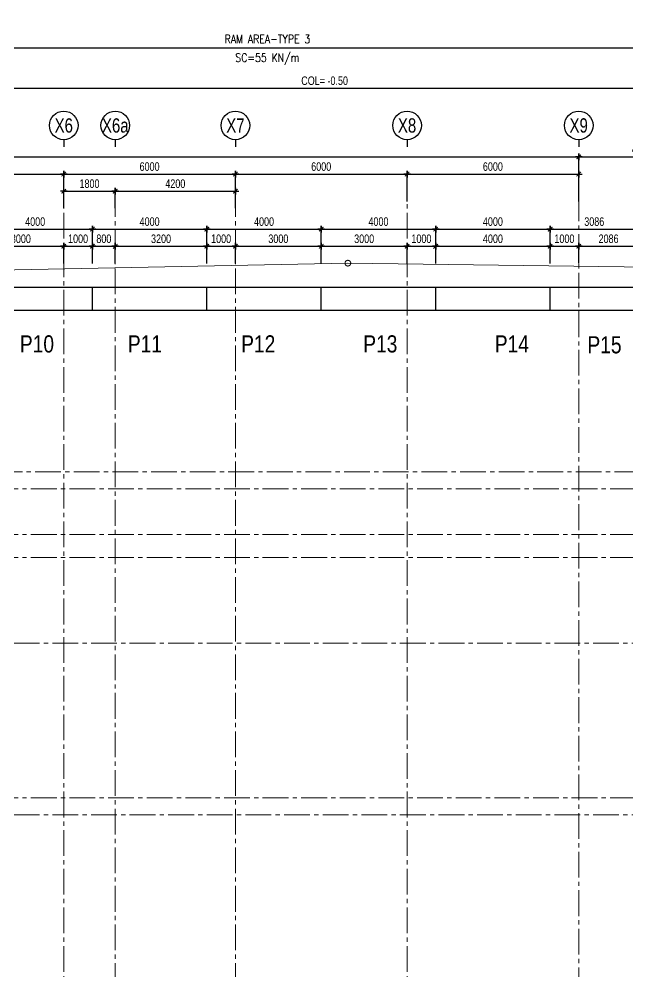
# Model space of a CAD drawing. Header units: millimetres. Extents: x 2611025 to 4139346, y -89870 to 101087.
# Drawn here: x 2686110 to 2707393, y 67258 to 100586 of the extents above; entities that cross this region are included whole.
import ezdxf
from ezdxf.enums import TextEntityAlignment as Align

# ---------------------------------------------------------------- set-up
doc = ezdxf.new("R2010")
doc.units = ezdxf.units.MM
doc.header["$LTSCALE"] = 1200
doc.header["$PDMODE"] = 35
doc.linetypes.add('CENTER2', pattern=[1.125, 0.75, -0.125, 0.125, -0.125])
doc.linetypes.add('ChainLines2', pattern=[3230, 2800, -140, 150, -140])
for name, color, linetype, lineweight in [('2D_SIKITI', 6, 'ChainLines2', 20), ('BOUND', 3, 'Continuous', 20), ('K-THUOC', 1, 'Continuous', 18)]:
    doc.layers.add(name, color=color, linetype=linetype, lineweight=lineweight)
for name, color, linetype in [('CDC.01.AXIS', 160, 'CENTER2'), ('CDC.02.DIM', 1, 'Continuous'), ('CDC.06.TEXT', 2, 'Continuous'), ('WALL-RC', 2, 'Continuous')]:
    doc.layers.add(name, color=color, linetype=linetype)
doc.styles.add('1', font='arial.ttf', dxfattribs={"width": 0.75})
doc.styles.add('Arial', font='arial.ttf', dxfattribs={"height": 480})
doc.styles.add('BIGTEXT', font='arial.ttf', dxfattribs={"width": 0.8})
doc.styles.add('DIMTEXT', font='romans.shx', dxfattribs={"width": 0.8})
doc.styles.add('SMTEXT', font='arial.ttf', dxfattribs={"width": 0.75})
doc.dimstyles.new('120X1', dxfattribs={"dimscale": 120, "dimtxt": 2.5, "dimasz": 0.008, "dimexe": 0, "dimexo": 0, "dimgap": 0.9, "dimtad": 1, "dimdec": 0, "dimzin": 13, "dimdsep": 46, "dimtxsty": '1', "dimblk1": 'CHEO', "dimblk2": 'CHEO', "dimsah": 1, "dimcen": 0, "dimclrd": 256, "dimclre": 256, "dimclrt": 3, "dimadec": 0, "dimazin": 0, "dimtfac": 1, "dimtdec": 0, "dimtix": 1, "dimtmove": 2, "dimatfit": 3, "dimldrblk": 'CHEO', "dimfxl": 8, "dimfxlon": 1, "dimtolj": 1, "dimtzin": 13, "dimarcsym": 0})
doc.dimstyles.new('BSV1-100', dxfattribs={"dimtxt": 300, "dimasz": 250, "dimexe": 200, "dimexo": 0, "dimgap": 108, "dimtad": 1, "dimdec": 0, "dimdsep": 46, "dimtxsty": 'SMTEXT', "dimblk": 'ARCHTICK', "dimcen": 100, "dimdle": 250, "dimclrd": 256, "dimclre": 256, "dimclrt": 1, "dimadec": 0, "dimazin": 0, "dimtfac": 1, "dimtdec": 0, "dimtix": 1, "dimtmove": 2, "dimatfit": 3, "dimfxl": 720, "dimfxlon": 1, "dimtolj": 1, "dimtzin": 0, "dimarcsym": 0})
doc.dimstyles.new('BSV100', dxfattribs={"dimscale": 1.5, "dimtxt": 300, "dimasz": 250, "dimexe": 200, "dimexo": 0, "dimgap": 108, "dimtad": 1, "dimdec": 0, "dimdsep": 46, "dimtxsty": 'SMTEXT', "dimblk": 'ARCHTICK', "dimcen": 100, "dimdle": 250, "dimclrd": 256, "dimclre": 256, "dimclrt": 2, "dimadec": 0, "dimazin": 0, "dimtfac": 1, "dimtdec": 0, "dimtix": 1, "dimtmove": 2, "dimatfit": 3, "dimfxl": 550, "dimfxlon": 1, "dimtolj": 1, "dimtzin": 0, "dimarcsym": 0})

# ---------------------------------------------------------------- blocks, each defined once
blk = doc.blocks.new('_ArchTick')
at = {"color": 0, "linetype": 'ByBlock', "const_width": 0.15}
blk.add_lwpolyline([(-0.5, -0.5), (0.5, 0.5)], dxfattribs=at)
blk = doc.blocks.new('*D1679')
at = {"layer": 'BOUND', "lineweight": -2, "transparency": 16777216}
for p, q in [((2680758, 97445), (2680758, 98365)), ((2712822, 97445), (2712822, 98365)), ((2680508, 98165), (2713072, 98165))]:
    blk.add_line(p, q, dxfattribs=at)
at = {"layer": 'Defpoints', "color": 0, "transparency": 16777216}
for p in [(2712822, 98165), (2680758, 91203), (2712822, 91203)]:
    blk.add_point(p, dxfattribs=at)
at = {"layer": 'BOUND', "lineweight": -2, "transparency": 16777216, "xscale": 250, "yscale": 250, "zscale": 250, "rotation": 180}
blk.add_blockref('_ArchTick', (2680758, 98165), dxfattribs=at)
at = {"layer": 'BOUND', "lineweight": -2, "transparency": 16777216, "xscale": 250, "yscale": 250, "zscale": 250}
blk.add_blockref('_ArchTick', (2712822, 98165), dxfattribs=at)
at = {"layer": 'BOUND', "color": 1, "transparency": 16777216, "insert": (2696790, 98428), "char_height": 300, "attachment_point": 5, "style": 'SMTEXT'}
blk.add_mtext('\\A1;COL= -0.50', dxfattribs=at)
blk = doc.blocks.new('*D1692')
at = {"layer": 'Defpoints', "color": 0, "transparency": 16777216}
for p in [(2712822, 99576), (2676758, 91203), (2712822, 91203)]:
    blk.add_point(p, dxfattribs=at)
at = {"layer": 'K-THUOC', "lineweight": -2, "transparency": 16777216}
for p, q in [((2676758, 98751), (2676758, 99876)), ((2712822, 98751), (2712822, 99876)), ((2676383, 99576), (2713197, 99576))]:
    blk.add_line(p, q, dxfattribs=at)
at = {"layer": 'K-THUOC', "lineweight": -2, "transparency": 16777216, "xscale": 375, "yscale": 375, "zscale": 375, "rotation": 180}
blk.add_blockref('_ArchTick', (2676758, 99576), dxfattribs=at)
at = {"layer": 'K-THUOC', "lineweight": -2, "transparency": 16777216, "xscale": 375, "yscale": 375, "zscale": 375}
blk.add_blockref('_ArchTick', (2712822, 99576), dxfattribs=at)
at = {"layer": 'K-THUOC', "color": 2, "transparency": 16777216, "char_height": 300, "attachment_point": 5, "style": 'DIMTEXT'}
for s, insert in [('\\A1;RAM AREA-TYPE 3 ', (2694790, 99888)), ('\\A1;SC=55 KN/m', (2694790, 99186))]:
    blk.add_mtext(s, dxfattribs=dict(at, insert=insert))
blk = doc.blocks.new('CHEO')
at = {"layer": 'CDC.02.DIM'}
for points in [[(-121, 0), (121, 0)], [(0, 121), (0, -121)]]:
    blk.add_lwpolyline(points, dxfattribs=at)
at = {"layer": 'CDC.02.DIM', "const_width": 40}
blk.add_lwpolyline([(80, 80), (-80, -81)], dxfattribs=at)
blk = doc.blocks.new('*D1705')
at = {"layer": 'CDC.02.DIM', "lineweight": -2, "transparency": 16777216}
for p, q in [((2681672, 94204), (2681672, 95164)), ((2681673, 95164), (2687671, 95164)), ((2687672, 94204), (2687672, 95164))]:
    blk.add_line(p, q, dxfattribs=at)
at = {"layer": 'Defpoints', "color": 0, "transparency": 16777216}
for p in [(2687672, 95164), (2681672, 93971), (2687672, 93971)]:
    blk.add_point(p, dxfattribs=at)
at = {"layer": 'CDC.02.DIM', "lineweight": -2, "transparency": 16777216, "xscale": 0.96, "yscale": 0.96, "zscale": 0.96, "rotation": 180}
blk.add_blockref('CHEO', (2681672, 95164), dxfattribs=at)
at = {"layer": 'CDC.02.DIM', "lineweight": -2, "transparency": 16777216, "xscale": 0.96, "yscale": 0.96, "zscale": 0.96}
blk.add_blockref('CHEO', (2687672, 95164), dxfattribs=at)
at = {"layer": 'CDC.02.DIM', "color": 3, "transparency": 16777216, "insert": (2684672, 95425), "char_height": 300, "attachment_point": 5, "style": '1'}
blk.add_mtext('\\A1;6000', dxfattribs=at)
blk = doc.blocks.new('*D1706')
at = {"layer": 'CDC.02.DIM', "lineweight": -2, "transparency": 16777216}
for p, q in [((2687672, 94204), (2687672, 95164)), ((2687673, 95164), (2693671, 95164)), ((2693672, 94204), (2693672, 95164))]:
    blk.add_line(p, q, dxfattribs=at)
at = {"layer": 'Defpoints', "color": 0, "transparency": 16777216}
for p in [(2693672, 95164), (2687672, 93971), (2693672, 93971)]:
    blk.add_point(p, dxfattribs=at)
at = {"layer": 'CDC.02.DIM', "lineweight": -2, "transparency": 16777216, "xscale": 0.96, "yscale": 0.96, "zscale": 0.96, "rotation": 180}
blk.add_blockref('CHEO', (2687672, 95164), dxfattribs=at)
at = {"layer": 'CDC.02.DIM', "lineweight": -2, "transparency": 16777216, "xscale": 0.96, "yscale": 0.96, "zscale": 0.96}
blk.add_blockref('CHEO', (2693672, 95164), dxfattribs=at)
at = {"layer": 'CDC.02.DIM', "color": 3, "transparency": 16777216, "insert": (2690672, 95425), "char_height": 300, "attachment_point": 5, "style": '1'}
blk.add_mtext('\\A1;6000', dxfattribs=at)
blk = doc.blocks.new('*D1707')
at = {"layer": 'CDC.02.DIM', "lineweight": -2, "transparency": 16777216}
for p, q in [((2693672, 94204), (2693672, 95164)), ((2693673, 95164), (2699671, 95164)), ((2699672, 94204), (2699672, 95164))]:
    blk.add_line(p, q, dxfattribs=at)
at = {"layer": 'Defpoints', "color": 0, "transparency": 16777216}
for p in [(2699672, 95164), (2693672, 93971), (2699672, 93971)]:
    blk.add_point(p, dxfattribs=at)
at = {"layer": 'CDC.02.DIM', "lineweight": -2, "transparency": 16777216, "xscale": 0.96, "yscale": 0.96, "zscale": 0.96, "rotation": 180}
blk.add_blockref('CHEO', (2693672, 95164), dxfattribs=at)
at = {"layer": 'CDC.02.DIM', "lineweight": -2, "transparency": 16777216, "xscale": 0.96, "yscale": 0.96, "zscale": 0.96}
blk.add_blockref('CHEO', (2699672, 95164), dxfattribs=at)
at = {"layer": 'CDC.02.DIM', "color": 3, "transparency": 16777216, "insert": (2696672, 95425), "char_height": 300, "attachment_point": 5, "style": '1'}
blk.add_mtext('\\A1;6000', dxfattribs=at)
blk = doc.blocks.new('*D1708')
at = {"layer": 'CDC.02.DIM', "lineweight": -2, "transparency": 16777216}
for p, q in [((2699672, 94204), (2699672, 95164)), ((2699673, 95164), (2705671, 95164)), ((2705672, 94204), (2705672, 95164))]:
    blk.add_line(p, q, dxfattribs=at)
at = {"layer": 'Defpoints', "color": 0, "transparency": 16777216}
for p in [(2705672, 95164), (2699672, 93971), (2705672, 93971)]:
    blk.add_point(p, dxfattribs=at)
at = {"layer": 'CDC.02.DIM', "lineweight": -2, "transparency": 16777216, "xscale": 0.96, "yscale": 0.96, "zscale": 0.96, "rotation": 180}
blk.add_blockref('CHEO', (2699672, 95164), dxfattribs=at)
at = {"layer": 'CDC.02.DIM', "lineweight": -2, "transparency": 16777216, "xscale": 0.96, "yscale": 0.96, "zscale": 0.96}
blk.add_blockref('CHEO', (2705672, 95164), dxfattribs=at)
at = {"layer": 'CDC.02.DIM', "color": 3, "transparency": 16777216, "insert": (2702672, 95425), "char_height": 300, "attachment_point": 5, "style": '1'}
blk.add_mtext('\\A1;6000', dxfattribs=at)
blk = doc.blocks.new('_Axis name')
at = {"layer": 'CDC.02.DIM'}
blk.add_line((0, 2.5), (0, 0), dxfattribs=at)
blk.add_circle((0, 7.5), 5, dxfattribs=at)
at = {"layer": 'CDC.02.DIM', "style": 'BIGTEXT', "width": 0.75}
blk.add_attdef('.', text='', height=5, dxfattribs=at).set_placement((0, 7.5), align=Align.MIDDLE)
blk = doc.blocks.new('*D1709')
at = {"layer": 'CDC.02.DIM', "lineweight": -2, "transparency": 16777216}
for p, q in [((2657672, 94804), (2657672, 95764)), ((2657673, 95764), (2705671, 95764)), ((2705672, 94804), (2705672, 95764))]:
    blk.add_line(p, q, dxfattribs=at)
at = {"layer": 'Defpoints', "color": 0, "transparency": 16777216}
for p in [(2705672, 95764), (2657672, 93971), (2705672, 93971)]:
    blk.add_point(p, dxfattribs=at)
at = {"layer": 'CDC.02.DIM', "lineweight": -2, "transparency": 16777216, "xscale": 0.96, "yscale": 0.96, "zscale": 0.96, "rotation": 180}
blk.add_blockref('CHEO', (2657672, 95764), dxfattribs=at)
at = {"layer": 'CDC.02.DIM', "lineweight": -2, "transparency": 16777216, "xscale": 0.96, "yscale": 0.96, "zscale": 0.96}
blk.add_blockref('CHEO', (2705672, 95764), dxfattribs=at)
at = {"layer": 'CDC.02.DIM', "color": 3, "transparency": 16777216, "insert": (2681672, 96025), "char_height": 300, "attachment_point": 5, "style": '1'}
blk.add_mtext('\\A1;48000', dxfattribs=at)
blk = doc.blocks.new('*D1714')
at = {"layer": 'CDC.02.DIM', "lineweight": -2, "transparency": 16777216}
for p, q in [((2705672, 94804), (2705672, 95764)), ((2705673, 95764), (2710076, 95764)), ((2710077, 94804), (2710077, 95764))]:
    blk.add_line(p, q, dxfattribs=at)
at = {"layer": 'Defpoints', "color": 0, "transparency": 16777216}
for p in [(2710077, 95764), (2705672, 93971), (2710077, 93971)]:
    blk.add_point(p, dxfattribs=at)
at = {"layer": 'CDC.02.DIM', "lineweight": -2, "transparency": 16777216, "xscale": 0.96, "yscale": 0.96, "zscale": 0.96, "rotation": 180}
blk.add_blockref('CHEO', (2705672, 95764), dxfattribs=at)
at = {"layer": 'CDC.02.DIM', "lineweight": -2, "transparency": 16777216, "xscale": 0.96, "yscale": 0.96, "zscale": 0.96}
blk.add_blockref('CHEO', (2710077, 95764), dxfattribs=at)
at = {"layer": 'CDC.02.DIM', "color": 3, "transparency": 16777216, "insert": (2707875, 96025), "char_height": 300, "attachment_point": 5, "style": '1'}
blk.add_mtext('\\A1;4405', dxfattribs=at)
blk = doc.blocks.new('*D1720')
at = {"layer": 'CDC.02.DIM', "lineweight": -2, "transparency": 16777216}
for p, q in [((2687672, 93971), (2687672, 94566)), ((2687673, 94566), (2689471, 94566)), ((2689472, 93971), (2689472, 94566))]:
    blk.add_line(p, q, dxfattribs=at)
at = {"layer": 'Defpoints', "color": 0, "transparency": 16777216}
for p in [(2689472, 94566), (2687672, 93971), (2689472, 93971)]:
    blk.add_point(p, dxfattribs=at)
at = {"layer": 'CDC.02.DIM', "lineweight": -2, "transparency": 16777216, "xscale": 0.96, "yscale": 0.96, "zscale": 0.96, "rotation": 180}
blk.add_blockref('CHEO', (2687672, 94566), dxfattribs=at)
at = {"layer": 'CDC.02.DIM', "lineweight": -2, "transparency": 16777216, "xscale": 0.96, "yscale": 0.96, "zscale": 0.96}
blk.add_blockref('CHEO', (2689472, 94566), dxfattribs=at)
at = {"layer": 'CDC.02.DIM', "color": 3, "transparency": 16777216, "insert": (2688572, 94827), "char_height": 300, "attachment_point": 5, "style": '1'}
blk.add_mtext('\\A1;1800', dxfattribs=at)
blk = doc.blocks.new('*D1721')
at = {"layer": 'CDC.02.DIM', "lineweight": -2, "transparency": 16777216}
for p, q in [((2689472, 93971), (2689472, 94566)), ((2689473, 94566), (2693671, 94566)), ((2693672, 93971), (2693672, 94566))]:
    blk.add_line(p, q, dxfattribs=at)
at = {"layer": 'Defpoints', "color": 0, "transparency": 16777216}
for p in [(2693672, 94566), (2689472, 93971), (2693672, 93971)]:
    blk.add_point(p, dxfattribs=at)
at = {"layer": 'CDC.02.DIM', "lineweight": -2, "transparency": 16777216, "xscale": 0.96, "yscale": 0.96, "zscale": 0.96, "rotation": 180}
blk.add_blockref('CHEO', (2689472, 94566), dxfattribs=at)
at = {"layer": 'CDC.02.DIM', "lineweight": -2, "transparency": 16777216, "xscale": 0.96, "yscale": 0.96, "zscale": 0.96}
blk.add_blockref('CHEO', (2693672, 94566), dxfattribs=at)
at = {"layer": 'CDC.02.DIM', "color": 3, "transparency": 16777216, "insert": (2691572, 94827), "char_height": 300, "attachment_point": 5, "style": '1'}
blk.add_mtext('\\A1;4200', dxfattribs=at)
blk = doc.blocks.new('*D1738')
at = {"layer": 'CDC.02.DIM', "lineweight": -2, "transparency": 16777216}
for p, q in [((2684673, 92039), (2684673, 92639)), ((2684674, 92639), (2687672, 92639)), ((2687673, 92039), (2687673, 92639))]:
    blk.add_line(p, q, dxfattribs=at)
at = {"layer": 'Defpoints', "color": 0, "transparency": 16777216}
for p in [(2687673, 92639), (2684673, 92039), (2687673, 92039)]:
    blk.add_point(p, dxfattribs=at)
at = {"layer": 'CDC.02.DIM', "lineweight": -2, "transparency": 16777216, "xscale": 0.96, "yscale": 0.96, "zscale": 0.96, "rotation": 180}
blk.add_blockref('CHEO', (2684673, 92639), dxfattribs=at)
at = {"layer": 'CDC.02.DIM', "lineweight": -2, "transparency": 16777216, "xscale": 0.96, "yscale": 0.96, "zscale": 0.96}
blk.add_blockref('CHEO', (2687673, 92639), dxfattribs=at)
at = {"layer": 'CDC.02.DIM', "color": 3, "transparency": 16777216, "insert": (2686173, 92900), "char_height": 300, "attachment_point": 5, "style": '1'}
blk.add_mtext('\\A1;3000', dxfattribs=at)
blk = doc.blocks.new('*D1739')
at = {"layer": 'CDC.02.DIM', "lineweight": -2, "transparency": 16777216}
for p, q in [((2687673, 92039), (2687673, 92639)), ((2687674, 92639), (2688672, 92639)), ((2688673, 92039), (2688673, 92639))]:
    blk.add_line(p, q, dxfattribs=at)
at = {"layer": 'Defpoints', "color": 0, "transparency": 16777216}
for p in [(2688673, 92639), (2687673, 92039), (2688673, 92039)]:
    blk.add_point(p, dxfattribs=at)
at = {"layer": 'CDC.02.DIM', "lineweight": -2, "transparency": 16777216, "xscale": 0.96, "yscale": 0.96, "zscale": 0.96, "rotation": 180}
blk.add_blockref('CHEO', (2687673, 92639), dxfattribs=at)
at = {"layer": 'CDC.02.DIM', "lineweight": -2, "transparency": 16777216, "xscale": 0.96, "yscale": 0.96, "zscale": 0.96}
blk.add_blockref('CHEO', (2688673, 92639), dxfattribs=at)
at = {"layer": 'CDC.02.DIM', "color": 3, "transparency": 16777216, "insert": (2688173, 92900), "char_height": 300, "attachment_point": 5, "style": '1'}
blk.add_mtext('\\A1;1000', dxfattribs=at)
blk = doc.blocks.new('*D1740')
at = {"layer": 'CDC.02.DIM', "lineweight": -2, "transparency": 16777216}
for p, q in [((2688673, 92039), (2688673, 92639)), ((2688674, 92639), (2689472, 92639)), ((2689473, 92039), (2689473, 92639))]:
    blk.add_line(p, q, dxfattribs=at)
at = {"layer": 'Defpoints', "color": 0, "transparency": 16777216}
for p in [(2689473, 92639), (2688673, 92039), (2689473, 92039)]:
    blk.add_point(p, dxfattribs=at)
at = {"layer": 'CDC.02.DIM', "lineweight": -2, "transparency": 16777216, "xscale": 0.96, "yscale": 0.96, "zscale": 0.96, "rotation": 180}
blk.add_blockref('CHEO', (2688673, 92639), dxfattribs=at)
at = {"layer": 'CDC.02.DIM', "lineweight": -2, "transparency": 16777216, "xscale": 0.96, "yscale": 0.96, "zscale": 0.96}
blk.add_blockref('CHEO', (2689473, 92639), dxfattribs=at)
at = {"layer": 'CDC.02.DIM', "color": 3, "transparency": 16777216, "insert": (2689073, 92900), "char_height": 300, "attachment_point": 5, "style": '1'}
blk.add_mtext('\\A1;800', dxfattribs=at)
blk = doc.blocks.new('*D1741')
at = {"layer": 'CDC.02.DIM', "lineweight": -2, "transparency": 16777216}
for p, q in [((2689473, 92039), (2689473, 92639)), ((2689474, 92639), (2692672, 92639)), ((2692673, 92039), (2692673, 92639))]:
    blk.add_line(p, q, dxfattribs=at)
at = {"layer": 'Defpoints', "color": 0, "transparency": 16777216}
for p in [(2692673, 92639), (2689473, 92039), (2692673, 92039)]:
    blk.add_point(p, dxfattribs=at)
at = {"layer": 'CDC.02.DIM', "lineweight": -2, "transparency": 16777216, "xscale": 0.96, "yscale": 0.96, "zscale": 0.96, "rotation": 180}
blk.add_blockref('CHEO', (2689473, 92639), dxfattribs=at)
at = {"layer": 'CDC.02.DIM', "lineweight": -2, "transparency": 16777216, "xscale": 0.96, "yscale": 0.96, "zscale": 0.96}
blk.add_blockref('CHEO', (2692673, 92639), dxfattribs=at)
at = {"layer": 'CDC.02.DIM', "color": 3, "transparency": 16777216, "insert": (2691073, 92900), "char_height": 300, "attachment_point": 5, "style": '1'}
blk.add_mtext('\\A1;3200', dxfattribs=at)
blk = doc.blocks.new('*D1742')
at = {"layer": 'CDC.02.DIM', "lineweight": -2, "transparency": 16777216}
for p, q in [((2692673, 92039), (2692673, 92639)), ((2692674, 92639), (2693672, 92639)), ((2693673, 92039), (2693673, 92639))]:
    blk.add_line(p, q, dxfattribs=at)
at = {"layer": 'Defpoints', "color": 0, "transparency": 16777216}
for p in [(2693673, 92639), (2692673, 92039), (2693673, 92039)]:
    blk.add_point(p, dxfattribs=at)
at = {"layer": 'CDC.02.DIM', "lineweight": -2, "transparency": 16777216, "xscale": 0.96, "yscale": 0.96, "zscale": 0.96, "rotation": 180}
blk.add_blockref('CHEO', (2692673, 92639), dxfattribs=at)
at = {"layer": 'CDC.02.DIM', "lineweight": -2, "transparency": 16777216, "xscale": 0.96, "yscale": 0.96, "zscale": 0.96}
blk.add_blockref('CHEO', (2693673, 92639), dxfattribs=at)
at = {"layer": 'CDC.02.DIM', "color": 3, "transparency": 16777216, "insert": (2693173, 92900), "char_height": 300, "attachment_point": 5, "style": '1'}
blk.add_mtext('\\A1;1000', dxfattribs=at)
blk = doc.blocks.new('*D1743')
at = {"layer": 'CDC.02.DIM', "lineweight": -2, "transparency": 16777216}
for p, q in [((2693673, 92039), (2693673, 92639)), ((2693674, 92639), (2696672, 92639)), ((2696673, 92039), (2696673, 92639))]:
    blk.add_line(p, q, dxfattribs=at)
at = {"layer": 'Defpoints', "color": 0, "transparency": 16777216}
for p in [(2696673, 92639), (2693673, 92039), (2696673, 92039)]:
    blk.add_point(p, dxfattribs=at)
at = {"layer": 'CDC.02.DIM', "lineweight": -2, "transparency": 16777216, "xscale": 0.96, "yscale": 0.96, "zscale": 0.96, "rotation": 180}
blk.add_blockref('CHEO', (2693673, 92639), dxfattribs=at)
at = {"layer": 'CDC.02.DIM', "lineweight": -2, "transparency": 16777216, "xscale": 0.96, "yscale": 0.96, "zscale": 0.96}
blk.add_blockref('CHEO', (2696673, 92639), dxfattribs=at)
at = {"layer": 'CDC.02.DIM', "color": 3, "transparency": 16777216, "insert": (2695173, 92900), "char_height": 300, "attachment_point": 5, "style": '1'}
blk.add_mtext('\\A1;3000', dxfattribs=at)
blk = doc.blocks.new('*D1744')
at = {"layer": 'CDC.02.DIM', "lineweight": -2, "transparency": 16777216}
for p, q in [((2696673, 92039), (2696673, 92639)), ((2696674, 92639), (2699672, 92639)), ((2699673, 92039), (2699673, 92639))]:
    blk.add_line(p, q, dxfattribs=at)
at = {"layer": 'Defpoints', "color": 0, "transparency": 16777216}
for p in [(2699673, 92639), (2696673, 92039), (2699673, 92039)]:
    blk.add_point(p, dxfattribs=at)
at = {"layer": 'CDC.02.DIM', "lineweight": -2, "transparency": 16777216, "xscale": 0.96, "yscale": 0.96, "zscale": 0.96, "rotation": 180}
blk.add_blockref('CHEO', (2696673, 92639), dxfattribs=at)
at = {"layer": 'CDC.02.DIM', "lineweight": -2, "transparency": 16777216, "xscale": 0.96, "yscale": 0.96, "zscale": 0.96}
blk.add_blockref('CHEO', (2699673, 92639), dxfattribs=at)
at = {"layer": 'CDC.02.DIM', "color": 3, "transparency": 16777216, "insert": (2698173, 92900), "char_height": 300, "attachment_point": 5, "style": '1'}
blk.add_mtext('\\A1;3000', dxfattribs=at)
blk = doc.blocks.new('*D1745')
at = {"layer": 'CDC.02.DIM', "lineweight": -2, "transparency": 16777216}
for p, q in [((2699673, 92039), (2699673, 92639)), ((2699674, 92639), (2700672, 92639)), ((2700673, 92039), (2700673, 92639))]:
    blk.add_line(p, q, dxfattribs=at)
at = {"layer": 'Defpoints', "color": 0, "transparency": 16777216}
for p in [(2700673, 92639), (2699673, 92039), (2700673, 92039)]:
    blk.add_point(p, dxfattribs=at)
at = {"layer": 'CDC.02.DIM', "lineweight": -2, "transparency": 16777216, "xscale": 0.96, "yscale": 0.96, "zscale": 0.96, "rotation": 180}
blk.add_blockref('CHEO', (2699673, 92639), dxfattribs=at)
at = {"layer": 'CDC.02.DIM', "lineweight": -2, "transparency": 16777216, "xscale": 0.96, "yscale": 0.96, "zscale": 0.96}
blk.add_blockref('CHEO', (2700673, 92639), dxfattribs=at)
at = {"layer": 'CDC.02.DIM', "color": 3, "transparency": 16777216, "insert": (2700173, 92900), "char_height": 300, "attachment_point": 5, "style": '1'}
blk.add_mtext('\\A1;1000', dxfattribs=at)
blk = doc.blocks.new('*D1746')
at = {"layer": 'CDC.02.DIM', "lineweight": -2, "transparency": 16777216}
for p, q in [((2700673, 92039), (2700673, 92639)), ((2700674, 92639), (2704672, 92639)), ((2704673, 92039), (2704673, 92639))]:
    blk.add_line(p, q, dxfattribs=at)
at = {"layer": 'Defpoints', "color": 0, "transparency": 16777216}
for p in [(2704673, 92639), (2700673, 92039), (2704673, 92039)]:
    blk.add_point(p, dxfattribs=at)
at = {"layer": 'CDC.02.DIM', "lineweight": -2, "transparency": 16777216, "xscale": 0.96, "yscale": 0.96, "zscale": 0.96, "rotation": 180}
blk.add_blockref('CHEO', (2700673, 92639), dxfattribs=at)
at = {"layer": 'CDC.02.DIM', "lineweight": -2, "transparency": 16777216, "xscale": 0.96, "yscale": 0.96, "zscale": 0.96}
blk.add_blockref('CHEO', (2704673, 92639), dxfattribs=at)
at = {"layer": 'CDC.02.DIM', "color": 3, "transparency": 16777216, "insert": (2702673, 92900), "char_height": 300, "attachment_point": 5, "style": '1'}
blk.add_mtext('\\A1;4000', dxfattribs=at)
blk = doc.blocks.new('*D1747')
at = {"layer": 'CDC.02.DIM', "lineweight": -2, "transparency": 16777216}
for p, q in [((2704673, 92039), (2704673, 92639)), ((2704674, 92639), (2705672, 92639)), ((2705673, 92039), (2705673, 92639))]:
    blk.add_line(p, q, dxfattribs=at)
at = {"layer": 'Defpoints', "color": 0, "transparency": 16777216}
for p in [(2705673, 92639), (2704673, 92039), (2705673, 92039)]:
    blk.add_point(p, dxfattribs=at)
at = {"layer": 'CDC.02.DIM', "lineweight": -2, "transparency": 16777216, "xscale": 0.96, "yscale": 0.96, "zscale": 0.96, "rotation": 180}
blk.add_blockref('CHEO', (2704673, 92639), dxfattribs=at)
at = {"layer": 'CDC.02.DIM', "lineweight": -2, "transparency": 16777216, "xscale": 0.96, "yscale": 0.96, "zscale": 0.96}
blk.add_blockref('CHEO', (2705673, 92639), dxfattribs=at)
at = {"layer": 'CDC.02.DIM', "color": 3, "transparency": 16777216, "insert": (2705173, 92900), "char_height": 300, "attachment_point": 5, "style": '1'}
blk.add_mtext('\\A1;1000', dxfattribs=at)
blk = doc.blocks.new('*D1748')
at = {"layer": 'CDC.02.DIM', "lineweight": -2, "transparency": 16777216}
for p, q in [((2705673, 92039), (2705673, 92639)), ((2705674, 92639), (2707758, 92639)), ((2707759, 92039), (2707759, 92639))]:
    blk.add_line(p, q, dxfattribs=at)
at = {"layer": 'Defpoints', "color": 0, "transparency": 16777216}
for p in [(2707759, 92639), (2705673, 92039), (2707759, 92039)]:
    blk.add_point(p, dxfattribs=at)
at = {"layer": 'CDC.02.DIM', "lineweight": -2, "transparency": 16777216, "xscale": 0.96, "yscale": 0.96, "zscale": 0.96, "rotation": 180}
blk.add_blockref('CHEO', (2705673, 92639), dxfattribs=at)
at = {"layer": 'CDC.02.DIM', "lineweight": -2, "transparency": 16777216, "xscale": 0.96, "yscale": 0.96, "zscale": 0.96}
blk.add_blockref('CHEO', (2707759, 92639), dxfattribs=at)
at = {"layer": 'CDC.02.DIM', "color": 3, "transparency": 16777216, "insert": (2706716, 92900), "char_height": 300, "attachment_point": 5, "style": '1'}
blk.add_mtext('\\A1;2086', dxfattribs=at)
blk = doc.blocks.new('*D1760')
at = {"layer": 'CDC.02.DIM', "lineweight": -2, "transparency": 16777216}
for p, q in [((2684673, 92279), (2684673, 93239)), ((2684674, 93239), (2688672, 93239)), ((2688673, 92279), (2688673, 93239))]:
    blk.add_line(p, q, dxfattribs=at)
at = {"layer": 'Defpoints', "color": 0, "transparency": 16777216}
for p in [(2688673, 93239), (2684673, 92039), (2688673, 92039)]:
    blk.add_point(p, dxfattribs=at)
at = {"layer": 'CDC.02.DIM', "lineweight": -2, "transparency": 16777216, "xscale": 0.96, "yscale": 0.96, "zscale": 0.96, "rotation": 180}
blk.add_blockref('CHEO', (2684673, 93239), dxfattribs=at)
at = {"layer": 'CDC.02.DIM', "lineweight": -2, "transparency": 16777216, "xscale": 0.96, "yscale": 0.96, "zscale": 0.96}
blk.add_blockref('CHEO', (2688673, 93239), dxfattribs=at)
at = {"layer": 'CDC.02.DIM', "color": 3, "transparency": 16777216, "insert": (2686673, 93500), "char_height": 300, "attachment_point": 5, "style": '1'}
blk.add_mtext('\\A1;4000', dxfattribs=at)
blk = doc.blocks.new('*D1761')
at = {"layer": 'CDC.02.DIM', "lineweight": -2, "transparency": 16777216}
for p, q in [((2688673, 92279), (2688673, 93239)), ((2688674, 93239), (2692672, 93239)), ((2692673, 92279), (2692673, 93239))]:
    blk.add_line(p, q, dxfattribs=at)
at = {"layer": 'Defpoints', "color": 0, "transparency": 16777216}
for p in [(2692673, 93239), (2688673, 92039), (2692673, 92039)]:
    blk.add_point(p, dxfattribs=at)
at = {"layer": 'CDC.02.DIM', "lineweight": -2, "transparency": 16777216, "xscale": 0.96, "yscale": 0.96, "zscale": 0.96, "rotation": 180}
blk.add_blockref('CHEO', (2688673, 93239), dxfattribs=at)
at = {"layer": 'CDC.02.DIM', "lineweight": -2, "transparency": 16777216, "xscale": 0.96, "yscale": 0.96, "zscale": 0.96}
blk.add_blockref('CHEO', (2692673, 93239), dxfattribs=at)
at = {"layer": 'CDC.02.DIM', "color": 3, "transparency": 16777216, "insert": (2690673, 93500), "char_height": 300, "attachment_point": 5, "style": '1'}
blk.add_mtext('\\A1;4000', dxfattribs=at)
blk = doc.blocks.new('*D1762')
at = {"layer": 'CDC.02.DIM', "lineweight": -2, "transparency": 16777216}
for p, q in [((2692673, 92279), (2692673, 93239)), ((2692674, 93239), (2696672, 93239)), ((2696673, 92279), (2696673, 93239))]:
    blk.add_line(p, q, dxfattribs=at)
at = {"layer": 'Defpoints', "color": 0, "transparency": 16777216}
for p in [(2696673, 93239), (2692673, 92039), (2696673, 92039)]:
    blk.add_point(p, dxfattribs=at)
at = {"layer": 'CDC.02.DIM', "lineweight": -2, "transparency": 16777216, "xscale": 0.96, "yscale": 0.96, "zscale": 0.96, "rotation": 180}
blk.add_blockref('CHEO', (2692673, 93239), dxfattribs=at)
at = {"layer": 'CDC.02.DIM', "lineweight": -2, "transparency": 16777216, "xscale": 0.96, "yscale": 0.96, "zscale": 0.96}
blk.add_blockref('CHEO', (2696673, 93239), dxfattribs=at)
at = {"layer": 'CDC.02.DIM', "color": 3, "transparency": 16777216, "insert": (2694673, 93500), "char_height": 300, "attachment_point": 5, "style": '1'}
blk.add_mtext('\\A1;4000', dxfattribs=at)
blk = doc.blocks.new('*D1763')
at = {"layer": 'CDC.02.DIM', "lineweight": -2, "transparency": 16777216}
for p, q in [((2696673, 92279), (2696673, 93239)), ((2696674, 93239), (2700672, 93239)), ((2700673, 92279), (2700673, 93239))]:
    blk.add_line(p, q, dxfattribs=at)
at = {"layer": 'Defpoints', "color": 0, "transparency": 16777216}
for p in [(2700673, 93239), (2696673, 92039), (2700673, 92039)]:
    blk.add_point(p, dxfattribs=at)
at = {"layer": 'CDC.02.DIM', "lineweight": -2, "transparency": 16777216, "xscale": 0.96, "yscale": 0.96, "zscale": 0.96, "rotation": 180}
blk.add_blockref('CHEO', (2696673, 93239), dxfattribs=at)
at = {"layer": 'CDC.02.DIM', "lineweight": -2, "transparency": 16777216, "xscale": 0.96, "yscale": 0.96, "zscale": 0.96}
blk.add_blockref('CHEO', (2700673, 93239), dxfattribs=at)
at = {"layer": 'CDC.02.DIM', "color": 3, "transparency": 16777216, "insert": (2698673, 93500), "char_height": 300, "attachment_point": 5, "style": '1'}
blk.add_mtext('\\A1;4000', dxfattribs=at)
blk = doc.blocks.new('*D1764')
at = {"layer": 'CDC.02.DIM', "lineweight": -2, "transparency": 16777216}
for p, q in [((2700673, 92279), (2700673, 93239)), ((2700674, 93239), (2704672, 93239)), ((2704673, 92279), (2704673, 93239))]:
    blk.add_line(p, q, dxfattribs=at)
at = {"layer": 'Defpoints', "color": 0, "transparency": 16777216}
for p in [(2704673, 93239), (2700673, 92039), (2704673, 92039)]:
    blk.add_point(p, dxfattribs=at)
at = {"layer": 'CDC.02.DIM', "lineweight": -2, "transparency": 16777216, "xscale": 0.96, "yscale": 0.96, "zscale": 0.96, "rotation": 180}
blk.add_blockref('CHEO', (2700673, 93239), dxfattribs=at)
at = {"layer": 'CDC.02.DIM', "lineweight": -2, "transparency": 16777216, "xscale": 0.96, "yscale": 0.96, "zscale": 0.96}
blk.add_blockref('CHEO', (2704673, 93239), dxfattribs=at)
at = {"layer": 'CDC.02.DIM', "color": 3, "transparency": 16777216, "insert": (2702673, 93500), "char_height": 300, "attachment_point": 5, "style": '1'}
blk.add_mtext('\\A1;4000', dxfattribs=at)
blk = doc.blocks.new('*D1765')
at = {"layer": 'CDC.02.DIM', "lineweight": -2, "transparency": 16777216}
for p, q in [((2704673, 92279), (2704673, 93239)), ((2704674, 93239), (2707758, 93239)), ((2707759, 92279), (2707759, 93239))]:
    blk.add_line(p, q, dxfattribs=at)
at = {"layer": 'Defpoints', "color": 0, "transparency": 16777216}
for p in [(2707759, 93239), (2704673, 92039), (2707759, 92039)]:
    blk.add_point(p, dxfattribs=at)
at = {"layer": 'CDC.02.DIM', "lineweight": -2, "transparency": 16777216, "xscale": 0.96, "yscale": 0.96, "zscale": 0.96, "rotation": 180}
blk.add_blockref('CHEO', (2704673, 93239), dxfattribs=at)
at = {"layer": 'CDC.02.DIM', "lineweight": -2, "transparency": 16777216, "xscale": 0.96, "yscale": 0.96, "zscale": 0.96}
blk.add_blockref('CHEO', (2707759, 93239), dxfattribs=at)
at = {"layer": 'CDC.02.DIM', "color": 3, "transparency": 16777216, "insert": (2706216, 93500), "char_height": 300, "attachment_point": 5, "style": '1'}
blk.add_mtext('\\A1;3086', dxfattribs=at)

msp = doc.modelspace()

# ---------------------------------------------------------------- linework, layer by layer
at = {"layer": '2D_SIKITI', "color": 220, "true_color": 0xff00bf}
for p, q in [((2697603.3, 92048.4), (2675476.2, 91597.8)), ((2709463.7, 91884.4), (2697603.3, 92048.4))]:
    msp.add_line(p, q, dxfattribs=at)
msp.add_circle((2697603.3, 92048.4), 100, dxfattribs=at)
at = {"layer": 'CDC.01.AXIS', "color": 5, "lineweight": 9, "true_color": 0x0100ff}
for p, q in [((2705673.4, 95764), (2705673.4, 49400.8)), ((2687671.5, 95164), (2687673.4, 50000.8)), ((2699671.5, 95164), (2699671.5, 50000.8)), ((2689472.4, 94565.7), (2689473.4, 50599.2)), ((2693672.4, 94565.7), (2693671.5, 50000.8)), ((2643474.8, 84752.1), (2718180.1, 84752.1)), ((2644674.8, 84151.2), (2716980.1, 84153.1)), ((2644674.8, 82552.1), (2716980.1, 82552.1)), ((2644674.8, 81752.1), (2716980.1, 81752.1)), ((2644074.8, 78754.1), (2717580.1, 78754.1)), ((2644674.7, 73353.1), (2716980, 73353.1)), ((2644074.8, 72754.1), (2717580.1, 72754.1))]:
    msp.add_line(p, q, dxfattribs=at)
at = {"layer": 'WALL-RC'}
for p, q in [((2688672.4, 90403.1), (2688672.4, 91203.1)), ((2692672.4, 90403.1), (2692672.4, 91203.1)), ((2696672.4, 90403.1), (2696672.4, 91203.1)), ((2700672.4, 90403.1), (2700672.4, 91203.1)), ((2704672.4, 90403.1), (2704672.4, 91203.1))]:
    msp.add_line(p, q, dxfattribs=at)
for points in [[(2648332.4, 77653.1), (2648332.4, 91203.1), (2656772.4, 91203.1), (2664272.5, 91203.1), (2710408.5, 91203.1), (2712390.7, 89226.2), (2712822.4, 82559), (2712822.4, 57203.7), (2707832.2, 54708.5), (2698984, 54453.1), (2660672.4, 54453.1), (2658872.4, 54453.1), (2652246.9, 54453.1), (2648332.4, 58271.9), (2648332.4, 77353.6)], [(2649132.4, 77653.1), (2649132.4, 90403.1), (2656772.4, 90403.1), (2664272.5, 90403.1), (2710077.3, 90403.1), (2711612.2, 88869.2), (2712022.4, 82533.1), (2712022.4, 57698.1), (2707632.4, 55503.1), (2698972.4, 55253.1), (2660672.4, 55253.1), (2658872.4, 55253.1), (2652572.4, 55253.1), (2649132.4, 58609.1), (2649132.4, 77353.6)]]:
    msp.add_lwpolyline(points, dxfattribs=at)

# ---------------------------------------------------------------- block references
at = {"layer": 'CDC.02.DIM', "xscale": 100, "yscale": 100, "zscale": 100}
for p, values in [((2687672.5, 96115.2), {'.': 'X6'}), ((2689472.5, 96115.2), {'.': 'X6a'}), ((2693672.5, 96115.2), {'.': 'X7'}), ((2699672.5, 96115.2), {'.': 'X8'}), ((2705672.5, 96115.2), {'.': 'X9'})]:
    msp.add_blockref('_Axis name', p, dxfattribs=at).add_auto_attribs(values)

# ---------------------------------------------------------------- texts
at = {"layer": 'CDC.06.TEXT', "ltscale": 0.5, "char_height": 600, "attachment_point": 1, "style": 'Arial'}
for s, insert in [('{\\W0.8;P10}', (2686138.9, 89524.9)), ('{\\W0.8;P11}', (2689913.6, 89524.9)), ('{\\W0.8;P12}', (2693873.4, 89524.9)), ('{\\W0.8;P13}', (2698141.2, 89524.9)), ('{\\W0.8;P14}', (2702739.8, 89524.9)), ('{\\W0.8;P15}', (2705978.1, 89493.8))]:
    msp.add_mtext_dynamic_manual_height_columns(s, width=1245.05, gutter_width=1250, heights=[0], dxfattribs=dict(at, insert=insert))

# ---------------------------------------------------------------- dimensions: what is measured, and where the dimension line sits
at = {"layer": 'BOUND'}
dim = msp.add_linear_dim(base=(2712822.4, 98164.7), p1=(2680758.4, 91203.1), p2=(2712822.4, 91203.1), text='COL= -0.50', dimstyle='BSV1-100', dxfattribs=at)
dim.commit()
dim.dimension.update_dxf_attribs({"geometry": '*D1679', "text_midpoint": (2696790.4, 98427.9)})
at = {"layer": 'CDC.02.DIM'}
for base, p1, p2, picture, middle in [((2705672.4, 95764), (2657672.4, 93971.4), (2705672.4, 93971.4), '*D1709', (2681672.4, 96025.2)), ((2710077.3, 95764), (2705672.4, 93971.4), (2710077.3, 93971.4), '*D1714', (2707874.9, 96025.2)), ((2687672.4, 95164), (2681672.4, 93971.4), (2687672.4, 93971.4), '*D1705', (2684672.4, 95425.2)), ((2693672.4, 95164), (2687672.4, 93971.4), (2693672.4, 93971.4), '*D1706', (2690672.4, 95425.2)), ((2699672.4, 95164), (2693672.4, 93971.4), (2699672.4, 93971.4), '*D1707', (2696672.4, 95425.2)), ((2705672.4, 95164), (2699672.4, 93971.4), (2705672.4, 93971.4), '*D1708', (2702672.4, 95425.2)), ((2689472.4, 94565.7), (2687672.4, 93971.4), (2689472.4, 93971.4), '*D1720', (2688572.4, 94826.8)), ((2693672.4, 94565.7), (2689472.4, 93971.4), (2693672.4, 93971.4), '*D1721', (2691572.4, 94826.8)), ((2688672.9, 93238.8), (2684672.9, 92038.8), (2688672.9, 92038.8), '*D1760', (2686672.9, 93499.9)), ((2692672.9, 93238.8), (2688672.9, 92038.8), (2692672.9, 92038.8), '*D1761', (2690672.9, 93499.9)), ((2696672.9, 93238.8), (2692672.9, 92038.8), (2696672.9, 92038.8), '*D1762', (2694672.9, 93499.9)), ((2700672.9, 93238.8), (2696672.9, 92038.8), (2700672.9, 92038.8), '*D1763', (2698672.9, 93499.9)), ((2704672.9, 93238.8), (2700672.9, 92038.8), (2704672.9, 92038.8), '*D1764', (2702672.9, 93499.9)), ((2707758.9, 93238.8), (2704672.9, 92038.8), (2707758.9, 92038.8), '*D1765', (2706215.9, 93500.1)), ((2687672.9, 92638.8), (2684672.9, 92038.8), (2687672.9, 92038.8), '*D1738', (2686172.9, 92900.1)), ((2688672.9, 92638.8), (2687672.9, 92038.8), (2688672.9, 92038.8), '*D1739', (2688172.9, 92899.9)), ((2689472.9, 92638.8), (2688672.9, 92038.8), (2689472.9, 92038.8), '*D1740', (2689072.9, 92899.9)), ((2692672.9, 92638.8), (2689472.9, 92038.8), (2692672.9, 92038.8), '*D1741', (2691072.9, 92900.1)), ((2693672.9, 92638.8), (2692672.9, 92038.8), (2693672.9, 92038.8), '*D1742', (2693172.9, 92899.9)), ((2696672.9, 92638.8), (2693672.9, 92038.8), (2696672.9, 92038.8), '*D1743', (2695172.9, 92900.1)), ((2699672.9, 92638.8), (2696672.9, 92038.8), (2699672.9, 92038.8), '*D1744', (2698172.9, 92900.1)), ((2700672.9, 92638.8), (2699672.9, 92038.8), (2700672.9, 92038.8), '*D1745', (2700172.9, 92899.9)), ((2704672.9, 92638.8), (2700672.9, 92038.8), (2704672.9, 92038.8), '*D1746', (2702672.9, 92899.9)), ((2705672.9, 92638.8), (2704672.9, 92038.8), (2705672.9, 92038.8), '*D1747', (2705172.9, 92899.9)), ((2707758.9, 92638.8), (2705672.9, 92038.8), (2707758.9, 92038.8), '*D1748', (2706715.9, 92899.9))]:
    dim = msp.add_linear_dim(base=base, p1=p1, p2=p2, dimstyle='120X1', dxfattribs=at)
    dim.commit()
    dim.dimension.update_dxf_attribs({"geometry": picture, "text_midpoint": middle})
at = {"layer": 'K-THUOC'}
dim = msp.add_linear_dim(base=(2712822.4, 99576.4), p1=(2676758.4, 91203.1), p2=(2712822.4, 91203.1), text='RAM AREA-TYPE 3 \\XSC=55 KN/m', dimstyle='BSV100', override={"dimtxt": 200, "dimtxsty": 'DIMTEXT'}, dxfattribs=at)
dim.commit()
dim.dimension.update_dxf_attribs({"geometry": '*D1692', "text_midpoint": (2694790.4, 99576.4)})

doc.saveas('drawing.dxf')
